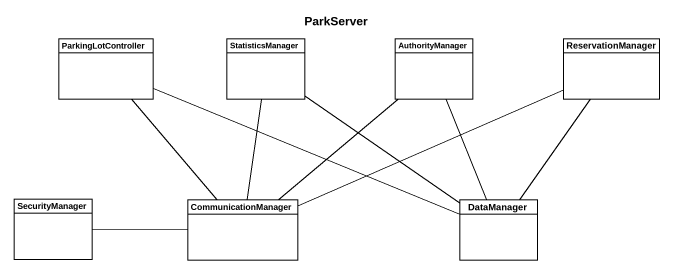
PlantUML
@startuml
title ParkServer
hide circle
hide empty members
class ParkingLotController
class StatisticsManager
class AuthorityManager
class ReservationManager
class SecurityManager
class CommunicationManager
class DataManager
ParkingLotController -- CommunicationManager
ParkingLotController -right- DataManager
StatisticsManager -- CommunicationManager
StatisticsManager -- DataManager
AuthorityManager -- CommunicationManager
AuthorityManager -- DataManager
ReservationManager -left- CommunicationManager
ReservationManager -- DataManager
CommunicationManager -left- SecurityManager
@enduml
